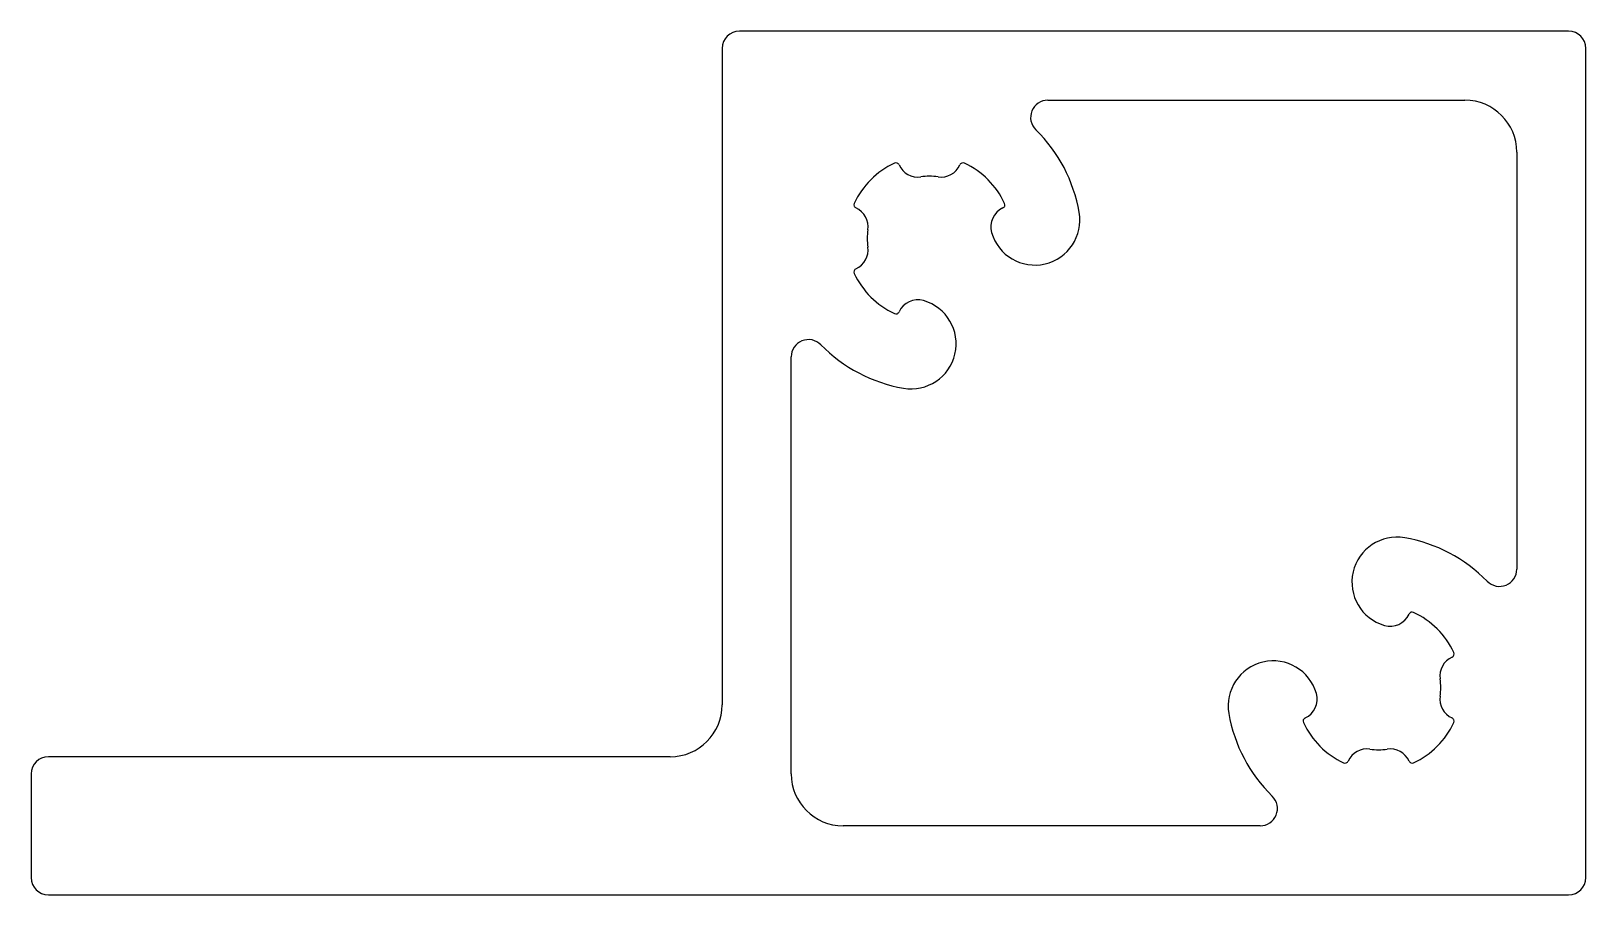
# Model space of a CAD drawing. Extents: x 832.2 to 877.2, y 672.3 to 697.3.
import ezdxf

# ---------------------------------------------------------------- set-up
doc = ezdxf.new("R2010")
doc.units = 0
doc.layers.get('0').update_dxf_attribs({"linetype": 'CONTINUOUS'})

msp = doc.modelspace()

# ---------------------------------------------------------------- linework, layer by layer
for p, q in [((876.66, 697.296), (852.66, 697.296)), ((852.16, 696.796), (852.16, 677.796)), ((877.16, 672.796), (877.16, 696.796)), ((861.589, 695.296), (873.66, 695.296)), ((875.16, 693.796), (875.16, 681.725)), ((854.16, 675.796), (854.16, 687.866)), ((850.66, 676.296), (832.66, 676.296)), ((832.16, 675.796), (832.16, 672.796)), ((867.731, 674.296), (855.66, 674.296)), ((832.66, 672.296), (876.66, 672.296))]:
    msp.add_line(p, q)
for centre, radius, start, end in [((852.66, 696.796), 0.5, 90, 180), ((876.66, 696.796), 0.5, 0, 90), ((861.589, 694.796), 0.5, 90, 225.5847), ((873.66, 693.796), 1.5, 0, 90), ((858.16, 691.296), 4.4, 9.8741, 45.5847), ((858.16, 691.296), 2.4, 114.9799, 155.0201), ((857.189, 693.381), 0.1, 24.624, 114.9799), ((859.131, 693.381), 0.1, 65.0201, 155.376), ((858.16, 691.296), 2.4, 24.9799, 65.0201), ((857.825, 693.672), 0.6, 204.624, 278.0225), ((858.16, 691.296), 1.8, 81.9775, 98.0225), ((858.495, 693.672), 0.6, 261.9775, 335.376), ((856.075, 692.267), 0.1, 155.0201, 245.376), ((855.783, 691.631), 0.6, 351.9775, 65.376), ((860.536, 691.631), 0.6, 114.624, 196.2091), ((860.245, 692.267), 0.1, 294.624, 24.9799), ((861.211, 691.827), 1.303, 196.2091, 9.8741), ((858.16, 691.296), 1.8, 171.9775, 188.0225), ((855.783, 690.961), 0.6, 294.624, 8.0225), ((856.075, 690.324), 0.1, 114.624, 204.9799), ((858.16, 691.296), 2.4, 204.9799, 245.0201), ((857.825, 688.919), 0.6, 73.7909, 155.376), ((857.629, 688.244), 1.303, 260.1259, 73.7909), ((857.189, 689.211), 0.1, 245.0201, 335.376), ((854.66, 687.866), 0.5, 44.4153, 180), ((858.16, 691.296), 4.4, 224.4153, 260.1259), ((871.691, 681.347), 1.303, 80.1259, 253.7909), ((871.16, 678.296), 4.4, 44.4153, 80.1259), ((874.66, 681.725), 0.5, 224.4153, 0), ((871.495, 680.672), 0.6, 253.7909, 335.376), ((872.131, 680.381), 0.1, 65.0201, 155.376), ((871.16, 678.296), 2.4, 24.9799, 65.0201), ((868.108, 677.765), 1.303, 16.2091, 189.8741), ((873.536, 678.631), 0.6, 114.624, 188.0225), ((873.245, 679.267), 0.1, 294.624, 24.9799), ((871.16, 678.296), 1.8, 351.9775, 8.0225), ((850.66, 677.796), 1.5, 270, 0), ((868.783, 677.961), 0.6, 294.624, 16.2091), ((873.536, 677.961), 0.6, 171.9775, 245.376), ((871.16, 678.296), 4.4, 189.8741, 225.5847), ((869.075, 677.324), 0.1, 114.624, 204.9799), ((871.16, 678.296), 2.4, 204.9799, 245.0201), ((871.16, 678.296), 2.4, 294.9799, 335.0201), ((873.245, 677.324), 0.1, 335.0201, 65.376), ((870.825, 675.919), 0.6, 81.9775, 155.376), ((871.16, 678.296), 1.8, 261.9775, 278.0225), ((871.495, 675.919), 0.6, 24.624, 98.0225), ((832.66, 675.796), 0.5, 90, 180), ((870.189, 676.211), 0.1, 245.0201, 335.376), ((872.131, 676.211), 0.1, 204.624, 294.9799), ((855.66, 675.796), 1.5, 180, 270), ((867.731, 674.796), 0.5, 270, 45.5847), ((832.66, 672.796), 0.5, 180, 270), ((876.66, 672.796), 0.5, 270, 0)]:
    msp.add_arc(centre, radius, start, end)

doc.saveas('drawing.dxf')
